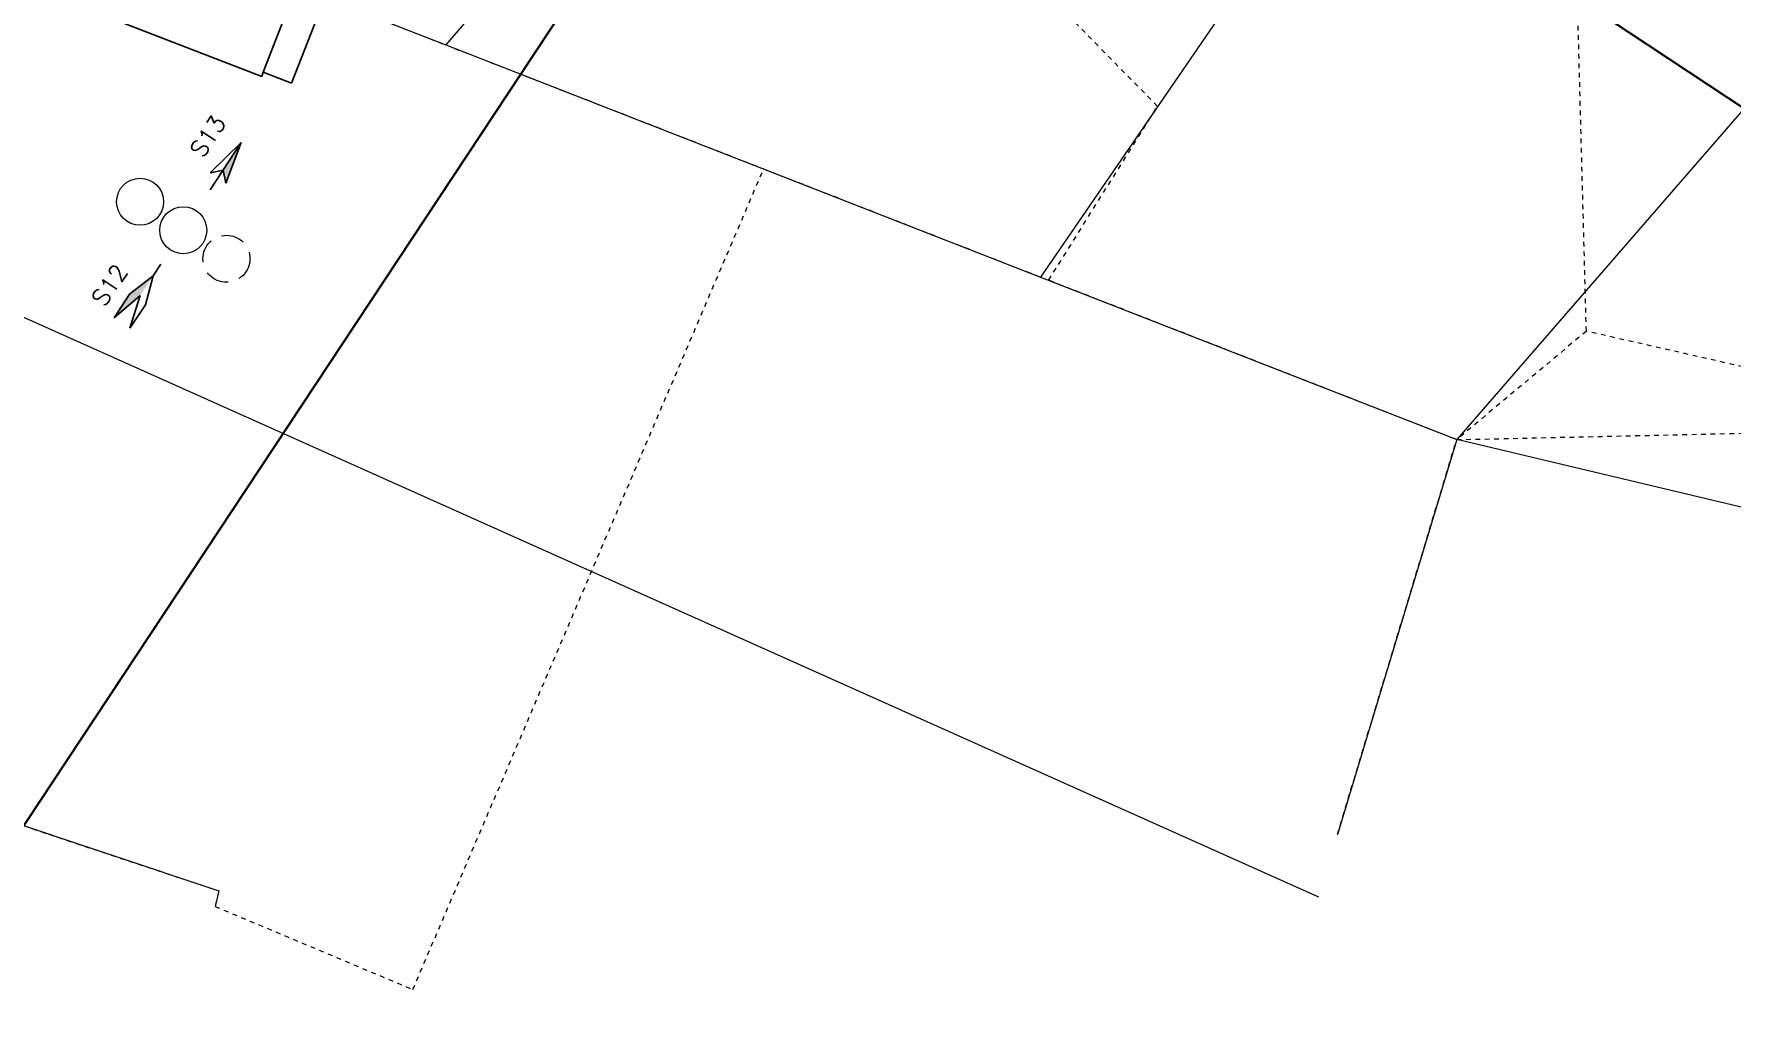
# Model space of a CAD drawing. Header units: millimetres. Extents: x 4848043 to 9699780, y 5827542 to 11659147.
# Drawn here: x 4849429.9 to 4849610.4, y 5830182.3 to 5830286.4 of the extents above; entities that cross this region are included whole.
import ezdxf

# ---------------------------------------------------------------- set-up
doc = ezdxf.new("R2010")
doc.units = ezdxf.units.MM
doc.header["$MEASUREMENT"] = 0
for name, pattern in [('0', [0]), ('DASHED', [0.75, 0.5, -0.25]), ('GUZ', [1, 0.5, -0.5])]:
    doc.linetypes.add(name, pattern=pattern)
doc.layers.get('0').update_dxf_attribs({"lineweight": 18})
for name, color, linetype, lineweight in [('EBUPP_L_3', 6, '0', 25), ('EDZPD_L_0', 251, '0', 18), ('EUZPU_L_4', 251, 'GUZ', 18)]:
    doc.layers.add(name, color=color, linetype=linetype, lineweight=lineweight)
doc.layers.add('RYS layout', color=7, linetype='Continuous', lineweight=30, plot=False)
doc.layers.add('S-T-DLUG', color=30, linetype='Continuous')
doc.layers.add('TES strzałki i odnośniki', color=7, linetype='Continuous')
doc.styles.add('ROMANS', font='simplex.shx')

# ---------------------------------------------------------------- blocks, each defined once
blk = doc.blocks.new('S1')
for p, q in [((0, 5.585), (-0.5, 3.335)), ((0, 2.585), (0, 5.585)), ((0.5, 3.335), (0, 5.585)), ((-0.5, 3.335), (0, 3.835)), ((0, 3.835), (0.5, 3.335)), ((0, -2.915), (0, -2.165)), ((-0.5, -4.415), (0, -2.915)), ((0, -2.915), (0.5, -4.415)), ((-0.5, -5.915), (0, -4.165)), ((-0.5, -4.415), (-0.5, -5.915)), ((0, -4.165), (0.5, -5.915)), ((0.5, -5.915), (0.5, -4.415))]:
    blk.add_line(p, q)
for points in [[(0, 5.585), (0, 3.835), (0.5, 3.335)], [(0, -2.915), (-0.5, -4.415), (0, -4.165), (-0.5, -5.915)]]:
    blk.add_solid(points)

msp = doc.modelspace()

# ---------------------------------------------------------------- linework, layer by layer
for centre in [(4849441.24, 5830268.58), (4849445.83, 5830265.55)]:
    msp.add_circle(centre, 2.5)
at = {"linetype": 'DASHED', "ltscale": 5}
msp.add_circle((4849450.42, 5830262.52), 2.5, dxfattribs=at)
at = {"layer": 'EBUPP_L_3', "linetype": '0'}
for p, q in [((4849434.17, 5830289.65), (4849454.17, 5830281.91)), ((4849457.48, 5830290.47), (4849454.34, 5830282.37)), ((4849457.34, 5830281.19), (4849460.48, 5830289.26)), ((4849454.17, 5830281.91), (4849454.34, 5830282.37)), ((4849454.34, 5830282.37), (4849457.34, 5830281.19))]:
    msp.add_line(p, q, dxfattribs=at)
at = {"layer": 'EDZPD_L_0', "linetype": '0'}
for p, q in [((4849637.56, 5830407.16), (4849536.98, 5830260.57)), ((4849541.26, 5830364.29), (4849473.75, 5830285.26)), ((4849387.26, 5830319.03), (4849473.75, 5830285.26)), ((4849473.75, 5830285.26), (4849536.98, 5830260.57)), ((4849364.53, 5830285.07), (4849566.55, 5830194.65)), ((4849615.55, 5830282.85), (4849581.24, 5830243.28)), ((4849536.98, 5830260.57), (4849581.24, 5830243.28)), ((4849581.24, 5830243.28), (4849572.57, 5830214.57)), ((4849758.92, 5830201.08), (4849581.24, 5830243.28)), ((4849383.31, 5830217.41), (4849449.62, 5830195.28)), ((4849572.57, 5830214.57), (4849568.55, 5830201.28)), ((4849449.62, 5830195.28), (4849449.21, 5830193.63))]:
    msp.add_line(p, q, dxfattribs=at)
at = {"layer": 'EUZPU_L_4', "linetype": 'GUZ'}
for p, q in [((4849595.03, 5830254.81), (4849592.94, 5830332.66)), ((4849549.43, 5830278.73), (4849505.95, 5830322.97)), ((4849387.26, 5830319.03), (4849473.75, 5830285.26)), ((4849473.75, 5830285.26), (4849507.54, 5830272.08)), ((4849537.84, 5830260.23), (4849549.43, 5830278.73)), ((4849470.24, 5830184.79), (4849507.54, 5830272.08)), ((4849507.54, 5830272.08), (4849536.98, 5830260.57)), ((4849536.98, 5830260.57), (4849537.84, 5830260.23)), ((4849581.24, 5830243.28), (4849537.84, 5830260.23)), ((4849595.03, 5830254.81), (4849581.24, 5830243.28)), ((4849639.98, 5830244.59), (4849595.03, 5830254.81)), ((4849581.24, 5830243.28), (4849639.98, 5830244.59)), ((4849572.57, 5830214.57), (4849581.24, 5830243.28)), ((4849568.55, 5830201.28), (4849572.57, 5830214.57)), ((4849429.74, 5830201.91), (4849431.53, 5830201.3)), ((4849431.53, 5830201.3), (4849449.62, 5830195.28)), ((4849449.62, 5830195.28), (4849449.21, 5830193.63)), ((4849449.21, 5830193.63), (4849470.24, 5830184.79))]:
    msp.add_line(p, q, dxfattribs=at)
at = {"layer": 'RYS layout'}
for points in [[(4849188.43, 5830355.33), (4849572.03, 5830935.54), (4849809.77, 5830778.36), (4849426.16, 5830198.15)], [(4849519.6, 5830339.47), (4849740.2, 5830673.14), (4849977.94, 5830515.95), (4849757.33, 5830182.29)]]:
    msp.add_lwpolyline(points, close=True, dxfattribs=at)

# ---------------------------------------------------------------- block references
at = {"layer": 'TES strzałki i odnośniki', "xscale": 1.999999999232497, "yscale": 1.999999999232497, "zscale": 1.999999999232497, "rotation": 326.5291581732097}
msp.add_blockref('S1', (4849445.83, 5830265.55), dxfattribs=at)

# ---------------------------------------------------------------- texts
at = {"layer": 'S-T-DLUG', "style": 'ROMANS'}
for s, p in [('S13', (4849447.92, 5830273.12)), ('S12', (4849437.46, 5830257.3))]:
    msp.add_text(s, height=1.8, rotation=56.5292, dxfattribs=at).set_placement(p)

doc.saveas('drawing.dxf')
